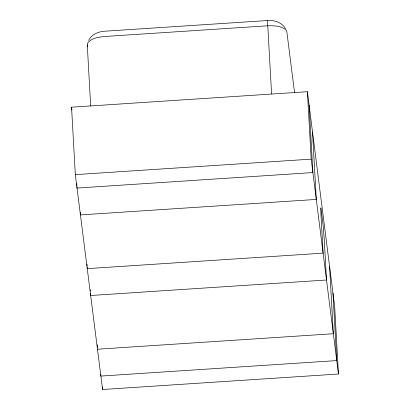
<?xml version="1.0" encoding="UTF-8"?>
<svg xmlns="http://www.w3.org/2000/svg" width="410" height="410" viewBox="0 0 410 410"><rect width="100%" height="100%" fill="white"/><g stroke="black" fill="none" stroke-linecap="round" stroke-linejoin="round"><path stroke-width="0.61" d="M90.677 105.923L87.268 44.895L87.648 42.988C91.558 37.956 98.595 37.218 104.494 36.505L267.776 25.784C273.957 25.676 281.075 25.64 285.98 29.966L286.836 31.785L294.549 92.568M88.545 40.431C91.635 34.45 98.426 31.493 104.898 31.201L267.207 20.546C274.059 19.957 282.044 22.294 285.473 28.715M267.156 20.613L267.776 25.784L271.584 93.808M71.55 107.189L307.408 91.702L334.678 306.572L338.45 374.012L102.592 389.5L75.322 174.629L71.55 107.189L71.94 110.244M75.322 174.629L311.175 159.141L338.45 374.012M97.483 349.212L333.335 333.725L329.563 266.285M87.268 44.895L87.509 46.796M332.971 293.145L336.743 360.585L100.891 376.072L100.783 374.161M312.517 131.989L316.289 199.429L80.437 214.917L80.293 212.375M309.109 105.134L312.881 172.574L77.029 188.062L76.957 186.791M307.408 91.702L311.175 159.141M102.454 386.953L102.592 389.5M97.231 344.759L97.375 347.306M90.343 289.767L90.415 291.044M90.559 293.586L90.661 295.497L326.514 280.004L324.633 246.287A18.189 0.441 86.2 0 0 322.834 222.712L321.132 209.284A18.189 0.441 86.2 0 0 321.22 219.427L323.106 253.149L87.253 268.637L87.181 267.366M87.007 264.183L87.11 266.09M76.778 183.608L76.885 185.515"/></g></svg>
